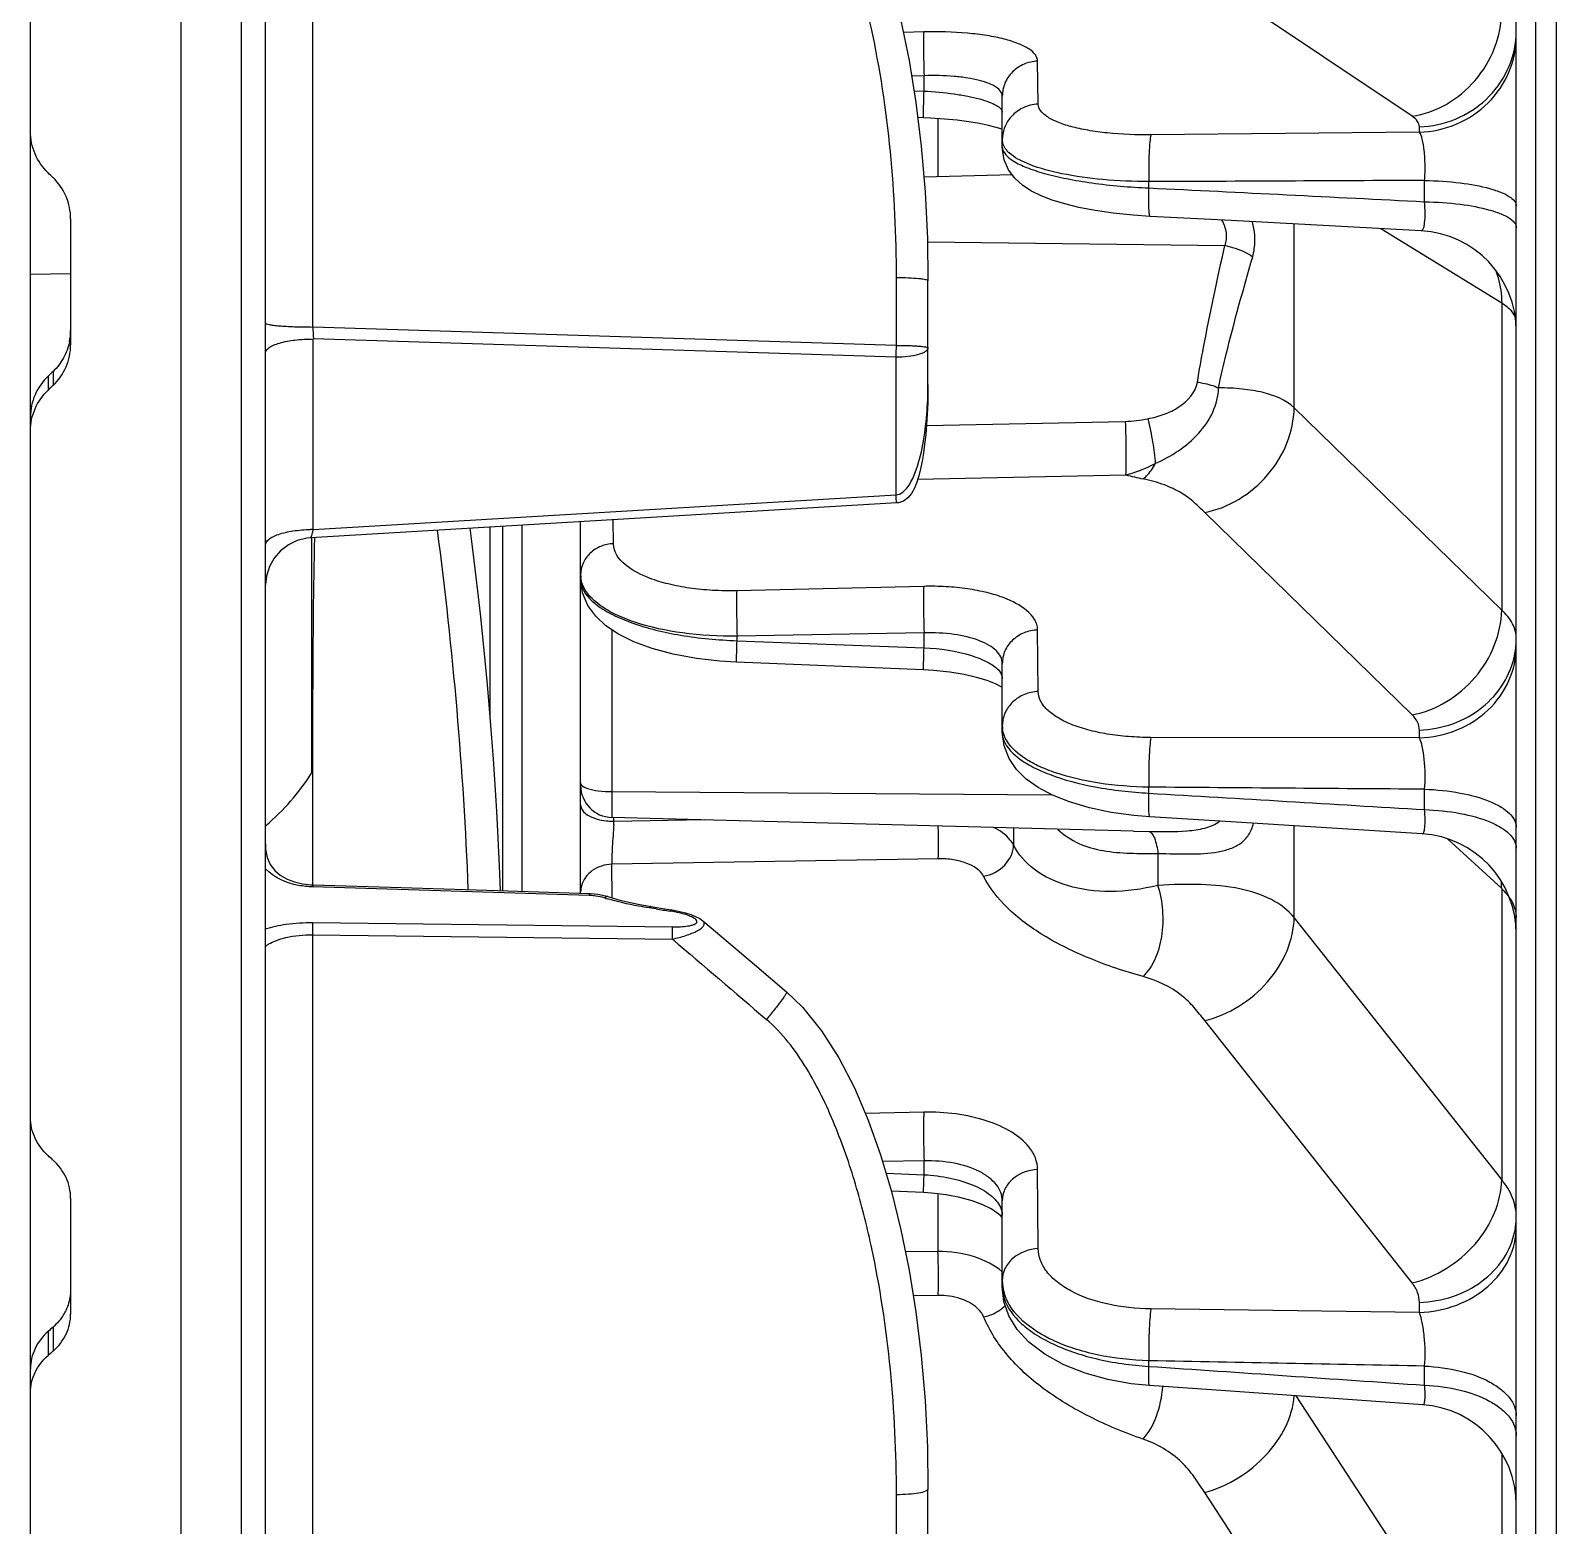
# Model space of a CAD drawing. Header units: millimetres. Extents: x -95754 to 177808, y 34455 to 150605.
# Drawn here: x 174658.58 to 174696.56, y 139539.96 to 139577.17 of the extents above; entities that cross this region are included whole.
import ezdxf

# ---------------------------------------------------------------- set-up
doc = ezdxf.new("R2010")
doc.units = ezdxf.units.MM
doc.header["$LTSCALE"] = 300
doc.layers.add('A-ETC-기계', color=253, linetype='Continuous')

# ---------------------------------------------------------------- blocks, each defined once
blk = doc.blocks.new('A$Cefb55bcc')
at = {"color": 8, "linetype": 'ByBlock', "ltscale": 3}
for p, q in [((536.666, -687.779), (536.666, -412.916)), ((537.179, -687.793), (537.179, -412.902)), ((536.179, -687.28), (536.179, -413.415)), ((499.194, -675.298), (499.194, -425.398)), ((502.943, -675.298), (502.943, -425.397)), ((504.447, -652.786), (504.447, -525.275)), ((505.042, -652.294), (505.042, -525.395)), ((506.22, -585.373), (506.22, -557.995)), ((533.586, -580.128), (528.423, -576.668)), ((521.43, -578.029), (520.924, -578.043)), ((524.281, -579.826), (524.264, -578.756)), ((521.438, -579.119), (521.126, -579.126)), ((521.438, -579.502), (521.438, -579.119)), ((521.185, -579.493), (521.438, -579.502)), ((523.385, -580.889), (523.385, -579.629)), ((521.426, -580.164), (521.278, -580.159)), ((521.783, -580.185), (521.783, -581.634)), ((533.768, -580.524), (533.768, -580.389)), ((533.768, -580.524), (527.084, -580.592)), ((523.637, -581.585), (521.431, -581.643)), ((527.034, -581.912), (527.034, -581.755)), ((533.898, -582.254), (533.898, -581.723)), ((500.194, -582.681), (500.194, -585.815)), ((530.652, -587.383), (530.652, -582.81)), ((532.807, -582.925), (535.816, -584.77)), ((521.52, -583.251), (528.924, -583.347)), ((500.194, -584.051), (499.194, -584.069)), ((520.75, -585.83), (520.75, -584.15)), ((521.535, -586.81), (521.535, -584.225)), ((535.816, -584.77), (535.816, -592.417)), ((520.75, -585.83), (506.22, -585.373)), ((506.235, -590.412), (506.235, -585.671)), ((520.74, -586.127), (506.235, -585.671)), ((499.755, -586.479), (499.755, -586.828)), ((520.74, -589.55), (520.74, -586.127)), ((499.633, -586.595), (499.633, -586.944)), ((535.816, -592.417), (530.652, -587.383)), ((521.497, -587.828), (526.446, -587.722)), ((521.278, -589.164), (526.455, -589.055)), ((520.758, -589.753), (506.17, -590.618)), ((506.235, -590.412), (520.74, -589.55)), ((512.889, -599.464), (512.889, -590.219)), ((513.705, -590.766), (513.698, -590.171)), ((533.586, -595.029), (528.423, -589.99)), ((506.191, -590.618), (506.191, -596.479)), ((510.629, -590.353), (510.629, -595.094)), ((510.94, -590.335), (510.94, -599.404)), ((511.431, -599.419), (511.431, -590.306)), ((521.43, -591.828), (516.775, -591.938)), ((513.668, -592.909), (513.668, -597.58)), ((524.281, -594.446), (524.264, -592.915)), ((521.438, -592.988), (516.782, -593.07)), ((516.782, -593.18), (516.782, -593.07)), ((516.782, -593.18), (521.438, -593.355)), ((521.438, -593.355), (521.438, -592.988)), ((521.425, -593.906), (516.77, -593.718)), ((523.385, -595.46), (523.385, -593.747)), ((506.22, -599.255), (506.22, -594.38)), ((523.385, -594.344), (523.359, -594.327)), ((533.768, -595.599), (527.084, -595.589)), ((533.768, -595.599), (533.768, -595.405)), ((513.668, -596.938), (524.612, -597.013)), ((527.034, -596.976), (527.034, -596.826)), ((533.898, -597.385), (533.898, -596.877)), ((526.65, -597.92), (513.668, -597.58)), ((513.716, -597.678), (513.716, -597.58)), ((515.971, -597.64), (513.716, -597.678)), ((523.665, -597.841), (523.665, -598.264)), ((530.652, -600.068), (530.652, -597.789)), ((526.65, -597.92), (526.65, -597.92)), ((526.65, -597.92), (527.037, -597.928)), ((534.477, -598.117), (535.816, -599.351)), ((534.477, -598.118), (535.816, -599.351)), ((521.79, -598.608), (513.664, -598.746)), ((527.26, -598.474), (527.26, -599.27)), ((513.671, -599.582), (513.664, -598.746)), ((513.104, -599.52), (506.22, -599.309)), ((535.816, -599.351), (535.816, -606.594)), ((514.769, -599.858), (514.596, -599.832)), ((535.816, -606.594), (530.652, -600.068)), ((506.22, -600.196), (515.174, -600.304)), ((506.22, -615.713), (506.22, -600.501)), ((506.22, -600.501), (515.174, -600.608)), ((533.586, -609.165), (528.423, -602.635)), ((521.43, -604.917), (519.975, -604.945)), ((521.438, -606.128), (520.404, -606.141)), ((521.438, -606.128), (520.404, -606.141)), ((521.438, -606.472), (521.438, -606.128)), ((520.491, -606.434), (521.438, -606.472)), ((524.281, -608.312), (524.264, -606.345)), ((521.424, -606.918), (520.626, -606.885)), ((521.783, -606.949), (521.783, -608.384)), ((500.194, -607.058), (500.194, -609.94)), ((523.385, -609.259), (523.385, -607.121)), ((523.385, -607.538), (523.346, -607.495)), ((521.783, -608.384), (520.973, -608.393)), ((521.79, -609.477), (521.168, -609.484)), ((533.768, -609.899), (533.768, -609.65)), ((533.768, -609.899), (527.084, -609.812)), ((499.633, -610.373), (499.633, -610.971)), ((499.755, -610.266), (499.755, -610.866)), ((527.034, -611.243), (527.034, -611.103)), ((533.898, -611.711), (533.898, -611.235)), ((535.816, -619.808), (530.701, -611.977)), ((535.816, -613.401), (535.816, -619.808)), ((520.75, -616.094), (520.75, -614.437)), ((521.535, -616.747), (521.535, -614.295)), ((533.586, -622.295), (528.423, -614.384))]:
    blk.add_line(p, q, dxfattribs=at)
for points in [[(518.012, -571.849), (518.407, -572.224), (518.886, -572.81), (519.318, -573.481), (519.704, -574.222), (520.049, -575.024), (520.356, -575.881), (520.627, -576.788), (520.863, -577.743), (521.065, -578.744), (521.233, -579.789), (521.365, -580.876), (521.461, -582.005), (521.519, -583.175), (521.535, -584.225)], [(523.385, -580.451), (523.235, -580.406), (523.042, -580.358), (522.815, -580.311), (522.555, -580.268), (522.264, -580.229), (521.945, -580.197), (521.6, -580.173), (521.426, -580.164)], [(527.067, -582.619), (526.646, -582.591), (526.144, -582.538), (525.693, -582.473), (525.293, -582.396), (524.939, -582.31), (524.628, -582.215), (524.353, -582.109), (524.111, -581.989), (523.895, -581.847), (523.701, -581.672), (523.541, -581.457), (523.433, -581.209), (523.386, -580.952), (523.385, -580.888)], [(533.813, -582.978), (529.079, -582.726), (527.067, -582.619)], [(521.535, -586.806), (521.534, -586.964), (521.528, -587.262), (521.516, -587.54), (521.499, -587.803), (521.478, -588.052), (521.452, -588.288), (521.422, -588.51), (521.387, -588.716), (521.348, -588.905), (521.305, -589.078), (521.255, -589.237), (521.196, -589.385), (521.124, -589.516), (521.035, -589.625), (520.928, -589.704), (520.804, -589.747), (520.758, -589.753)], [(506.17, -590.618), (506.074, -590.627), (505.836, -590.686), (505.615, -590.792), (505.421, -590.94), (505.26, -591.125), (505.141, -591.338), (505.067, -591.572), (505.045, -591.784)], [(510.132, -590.383), (510.191, -590.848), (510.257, -591.394), (510.322, -591.949), (510.384, -592.513), (510.444, -593.088), (510.503, -593.673), (510.558, -594.269), (510.611, -594.877), (510.662, -595.496), (510.709, -596.127), (510.753, -596.77), (510.794, -597.427), (510.83, -598.097), (510.862, -598.781), (510.886, -599.402)], [(516.77, -593.718), (516.354, -593.693), (515.77, -593.625), (515.195, -593.517), (514.666, -593.375), (514.209, -593.206), (513.831, -593.019), (513.519, -592.81), (513.264, -592.573), (513.066, -592.301), (512.935, -591.989), (512.889, -591.653)], [(523.359, -594.327), (523.212, -594.254), (523.006, -594.173), (522.745, -594.094), (522.434, -594.022), (522.075, -593.963), (521.676, -593.921), (521.425, -593.906)], [(527.059, -597.566), (526.657, -597.532), (526.098, -597.455), (525.554, -597.34), (525.057, -597.194), (524.631, -597.024), (524.276, -596.834), (523.982, -596.624), (523.74, -596.385), (523.552, -596.109), (523.428, -595.797), (523.385, -595.46)], [(533.836, -597.988), (529.07, -597.691), (527.059, -597.566)], [(505.042, -598.24), (505.048, -598.37), (505.088, -598.577), (505.164, -598.753), (505.273, -598.899), (505.413, -599.019), (505.58, -599.113), (505.767, -599.183), (505.966, -599.229), (506.175, -599.253), (506.225, -599.255)], [(506.225, -599.255), (508.42, -599.325), (510.817, -599.4), (513.108, -599.471)], [(513.108, -599.471), (513.138, -599.472), (513.321, -599.492), (513.508, -599.534), (513.567, -599.551)], [(513.567, -599.551), (513.865, -599.638), (514.318, -599.741), (514.638, -599.798)], [(514.638, -599.798), (515.037, -599.861), (515.154, -599.879)], [(515.154, -599.879), (515.206, -599.887), (515.358, -599.917), (515.501, -599.953), (515.632, -599.995), (515.751, -600.043), (515.855, -600.098), (515.931, -600.153)], [(515.931, -600.153), (516.292, -600.461), (517.213, -601.244), (518.015, -601.924)], [(518.015, -601.924), (518.409, -602.301), (518.887, -602.891), (519.318, -603.566), (519.704, -604.311), (520.049, -605.118), (520.356, -605.979), (520.627, -606.889), (520.863, -607.845), (521.065, -608.846), (521.233, -609.889), (521.365, -610.973), (521.461, -612.095), (521.519, -613.256), (521.535, -614.295)], [(523.346, -607.495), (523.252, -607.417), (523.104, -607.323), (522.899, -607.223), (522.639, -607.125), (522.332, -607.039), (521.989, -606.973), (521.623, -606.93), (521.424, -606.918)], [(527.051, -611.72), (526.593, -611.674), (526.008, -611.569), (525.446, -611.414), (524.919, -611.206), (524.44, -610.942), (524.048, -610.641), (523.756, -610.321), (523.551, -609.982), (523.427, -609.627), (523.385, -609.259)], [(533.856, -612.199), (529.063, -611.861), (527.051, -611.72)]]:
    blk.add_lwpolyline(points, dxfattribs=at)
for centre, radius, start, end in [((533.884, -577.994), 2.295, 356.6301, 359.9978), ((523.705, -580.716), 0.321, 180.0343, 190.0161), ((533.68, -585.474), 2.499, 0.0004, 86.9499), ((498.808, -585.461), 1.386, 348.2946, 359.9769), ((540.95, -583.817), 34.764, 182.565, 183.0575), ((469.487, -584.297), 51.286, 357.9552, 358.2881), ((530.168, -573.37), 16.118, 256.6837, 258.266), ((506.241, -594.059), 3.647, 90.0985, 91.2436), ((685.989, -594.502), 179.768, 178.76245, 179.96089), ((513.549, -591.538), 0.66, 180.0092, 187.0324), ((534.083, -593.122), 2.097, 349.3228, 359.9791), ((506.241, -600.383), 6.003, 90.199, 90.4768), ((524.042, -595.294), 0.657, 180.0093, 186.9947), ((501.262, -593.315), 5.858, 310.2803, 327.3095), ((513.688, -596.78), 0.8, 180, 268.5), ((513.736, -595.975), 1.702, 263.0916, 267.4846), ((513.738, -595.93), 1.747, 267.4607, 269.2753), ((508.305, -597.453), 5.416, 356.7843, 357.6228), ((533.68, -600.482), 2.499, 0.0225, 86.4302), ((513.478, -599.431), 0.589, 165.311, 179.9307), ((533.554, -599.387), 2.262, 0.9265, 5.8505), ((513.062, -600.84), 1.32, 82.7303, 88.1883), ((515.39, -593.305), 6.563, 253.0993, 253.7338), ((530.57, -495.579), 105.469, 261.3837, 261.57321), ((514.686, -602.801), 2.923, 78.8856, 81.5898), ((993.389, -43.273), 734.378, 229.36914, 229.609031), ((534.355, -607.52), 1.824, 352.1888, 359.9861), ((534.341, -607.518), 1.838, 348.5764, 352.192), ((524.47, -609.104), 1.085, 180.0033, 185.4419), ((524.504, -609.099), 1.119, 185.511, 196.1579), ((533.68, -614.692), 2.499, 0, 85.9678)]:
    blk.add_arc(centre, radius, start, end, dxfattribs=at)
at = {"color": 8, "linetype": 'ByBlock', "ltscale": 3, "extrusion": (0, 0, -1)}
for centre, major_axis, ratio, start_param, end_param in [((504.624, -552.447), (-123.801, 123.8), 0.138296, -1.669245, -1.668274), ((500.286, -552.424), (-122.432, -122.43), 0.138296, -1.429078, -1.428097), ((504.624, -548.248), (-123.801, -123.8), 0.138296, -1.394399, -1.393427), ((504.624, -552.278), (-121.334, 121.329), 0.246979, -1.773946, -1.772975), ((500.286, -552.257), (-119.992, -119.987), 0.246979, -1.324377, -1.323396), ((504.624, -548.417), (-121.334, -121.329), 0.246979, -1.289697, -1.288726)]:
    blk.add_ellipse(centre, major_axis=major_axis, ratio=ratio, start_param=start_param, end_param=end_param, dxfattribs=at)
at = {"color": 8, "linetype": 'ByBlock', "ltscale": 3}
for points, knots in [([(520.75, -584.15), (520.75, -583.101), (520.652, -581.007), (520.265, -578.413), (519.753, -576.387), (519.239, -574.905), (518.554, -573.498), (517.91, -572.651), (517.512, -572.315)], [0, 0, 0, 0, 0.250794, 0.500923, 0.625814, 0.750591, 0.875315, 1, 1, 1, 1]), ([(533.586, -580.128), (533.883, -580.084), (534.474, -579.873), (535.197, -579.268), (535.685, -578.453), (535.811, -577.828), (535.816, -577.52)], [0, 0, 0, 0, 0.243626, 0.495626, 0.750114, 1, 1, 1, 1]), ([(521.43, -578.029), (521.426, -578.082), (521.424, -578.223), (521.424, -578.586), (521.431, -578.896), (521.438, -579.119)], [0, 0, 0, 0, 0.146005, 0.386227, 1, 1, 1, 1]), ([(524.264, -578.756), (524.263, -578.701), (524.21, -578.574), (524.031, -578.431), (523.765, -578.304), (523.414, -578.197), (522.989, -578.112), (522.321, -578.032), (521.792, -578.019), (521.43, -578.029)], [0, 0, 0, 0, 0.054191, 0.125384, 0.22081, 0.341076, 0.48375, 0.644721, 1, 1, 1, 1]), ([(533.768, -580.389), (534.073, -580.378), (534.683, -580.249), (535.463, -579.751), (536.006, -579.013), (536.158, -578.423), (536.175, -578.129)], [0, 0, 0, 0, 0.254651, 0.50659, 0.754734, 1, 1, 1, 1]), ([(533.768, -580.524), (534.085, -580.513), (534.718, -580.375), (535.517, -579.841), (536.053, -579.056), (536.179, -578.435), (536.179, -578.129)], [0, 0, 0, 0, 0.254829, 0.506772, 0.754775, 1, 1, 1, 1]), ([(524.264, -578.756), (524.148, -578.76), (523.918, -578.811), (523.626, -579.006), (523.431, -579.292), (523.385, -579.518), (523.385, -579.629)], [0, 0, 0, 0, 0.254934, 0.50696, 0.754939, 1, 1, 1, 1]), ([(523.385, -579.629), (523.385, -579.589), (523.35, -579.499), (523.227, -579.394), (523.045, -579.303), (522.803, -579.228), (522.511, -579.169), (522.051, -579.116), (521.687, -579.11), (521.438, -579.119)], [0, 0, 0, 0, 0.056571, 0.128708, 0.224199, 0.344058, 0.486072, 0.646258, 1, 1, 1, 1]), ([(521.426, -580.164), (521.425, -580.164), (521.426, -580.158), (521.424, -580.151), (521.424, -580.135), (521.424, -580.105), (521.424, -580.052), (521.425, -579.973), (521.427, -579.876), (521.431, -579.717), (521.435, -579.591), (521.438, -579.502)], [0, 0, 0, 0, 0.004759, 0.018339, 0.040785, 0.071965, 0.159633, 0.279052, 0.42706, 0.599671, 1, 1, 1, 1]), ([(521.438, -579.502), (521.688, -579.515), (522.052, -579.547), (522.511, -579.623), (522.802, -579.689), (523.043, -579.762), (523.223, -579.843), (523.343, -579.922), (523.385, -579.995), (523.385, -580.026)], [0, 0, 0, 0, 0.36199, 0.526321, 0.671776, 0.793615, 0.88849, 0.95551, 1, 1, 1, 1]), ([(524.281, -579.826), (524.147, -579.83), (523.879, -579.896), (523.662, -580.068), (523.579, -580.171)], [0, 0, 0, 0, 0.503575, 1, 1, 1, 1]), ([(527.084, -580.592), (526.722, -580.596), (526.195, -580.576), (525.532, -580.486), (525.114, -580.396), (524.769, -580.285), (524.509, -580.155), (524.334, -580.008), (524.282, -579.882), (524.281, -579.826)], [0, 0, 0, 0, 0.357368, 0.517776, 0.659459, 0.778755, 0.873624, 0.944969, 1, 1, 1, 1]), ([(523.579, -580.171), (523.517, -580.248), (523.419, -580.422), (523.385, -580.618), (523.385, -580.716)], [0, 0, 0, 0, 0.502299, 1, 1, 1, 1]), ([(533.768, -580.389), (533.768, -580.341), (533.724, -580.233), (533.637, -580.163), (533.586, -580.128)], [0, 0, 0, 0, 0.433081, 1, 1, 1, 1]), ([(499.633, -581.536), (499.496, -581.402), (499.273, -581.08), (499.194, -580.695), (499.194, -580.506)], [0, 0, 0, 0, 0.502214, 1, 1, 1, 1]), ([(523.559, -581.041), (523.536, -581.021), (523.461, -580.945), (523.403, -580.847), (523.389, -580.771)], [0, 0, 0, 0, 0.286934, 1, 1, 1, 1]), ([(527.084, -580.592), (527.069, -580.648), (527.053, -580.798), (527.035, -581.064), (527.029, -581.395), (527.031, -581.633), (527.034, -581.755)], [0, 0, 0, 0, 0.147617, 0.387881, 0.686453, 1, 1, 1, 1]), ([(533.898, -581.723), (533.908, -581.596), (533.914, -581.348), (533.896, -581.002), (533.852, -580.729), (533.804, -580.574), (533.768, -580.524)], [0, 0, 0, 0, 0.313988, 0.611596, 0.849107, 1, 1, 1, 1]), ([(523.385, -580.889), (523.385, -581.036), (523.639, -581.249), (524.012, -581.419), (524.464, -581.567), (525.007, -581.691), (525.873, -581.834), (526.56, -581.891), (527.034, -581.912)], [0, 0, 0, 0, 0.112896, 0.207339, 0.327961, 0.472091, 0.635622, 1, 1, 1, 1]), ([(527.034, -581.755), (526.651, -581.754), (525.924, -581.723), (524.929, -581.588), (524.22, -581.404), (523.789, -581.209), (523.624, -581.1), (523.559, -581.041)], [0, 0, 0, 0, 0.31985, 0.605903, 0.836736, 0.927067, 1, 1, 1, 1]), ([(500.194, -582.681), (500.194, -582.492), (500.115, -582.108), (499.892, -581.787), (499.755, -581.654)], [0, 0, 0, 0, 0.49717, 1, 1, 1, 1]), ([(527.067, -582.619), (527.062, -582.619), (527.053, -582.597), (527.046, -582.562), (527.039, -582.498), (527.032, -582.374), (527.029, -582.175), (527.032, -582.006), (527.034, -581.912)], [0, 0, 0, 0, 0.023733, 0.078889, 0.1668, 0.285679, 0.603626, 1, 1, 1, 1]), ([(533.898, -581.723), (534.195, -581.73), (534.742, -581.768), (535.378, -581.876), (535.787, -582.012), (536.025, -582.123), (536.179, -582.266), (536.179, -582.362)], [0, 0, 0, 0, 0.362239, 0.667869, 0.788079, 0.882777, 1, 1, 1, 1]), ([(533.813, -582.978), (533.837, -582.979), (533.869, -582.93), (533.886, -582.863), (533.907, -582.733), (533.913, -582.529), (533.905, -582.352), (533.898, -582.254)], [0, 0, 0, 0, 0.093097, 0.179302, 0.295016, 0.607188, 1, 1, 1, 1]), ([(533.898, -582.254), (534.195, -582.261), (534.742, -582.299), (535.378, -582.41), (535.787, -582.547), (536.026, -582.66), (536.179, -582.806), (536.179, -582.903)], [0, 0, 0, 0, 0.361525, 0.666713, 0.786886, 0.881725, 1, 1, 1, 1]), ([(528.924, -583.347), (528.963, -583.249), (528.987, -583.021), (528.909, -582.81), (528.853, -582.712)], [0, 0, 0, 0, 0.481984, 1, 1, 1, 1]), ([(529.618, -583.623), (529.636, -583.557), (529.694, -583.27), (529.668, -582.97), (529.614, -582.753)], [0, 0, 0, 0, 0.233519, 1, 1, 1, 1]), ([(528.242, -586.742), (528.289, -586.454), (528.493, -585.317), (528.74, -584.189), (528.924, -583.347)], [0, 0, 0, 0, 0.253004, 1, 1, 1, 1]), ([(528.924, -583.347), (528.989, -583.359), (529.232, -583.415), (529.469, -583.516), (529.618, -583.623)], [0, 0, 0, 0, 0.265052, 1, 1, 1, 1]), ([(528.766, -586.887), (528.825, -586.607), (529.079, -585.511), (529.388, -584.429), (529.618, -583.623)], [0, 0, 0, 0, 0.25432, 1, 1, 1, 1]), ([(521.535, -584.225), (521.535, -584.218), (521.51, -584.204), (521.469, -584.194), (521.395, -584.181), (521.254, -584.166), (521.036, -584.153), (520.85, -584.15), (520.75, -584.15)], [0, 0, 0, 0, 0.026244, 0.084857, 0.17714, 0.300346, 0.620915, 1, 1, 1, 1]), ([(535.66, -583.953), (535.685, -584.017), (535.773, -584.281), (535.812, -584.56), (535.816, -584.77)], [0, 0, 0, 0, 0.24695, 1, 1, 1, 1]), ([(535.816, -584.77), (535.859, -584.798), (535.996, -584.899), (536.12, -585.034), (536.159, -585.148)], [0, 0, 0, 0, 0.301746, 1, 1, 1, 1]), ([(505.042, -585.273), (505.042, -585.282), (505.081, -585.3), (505.142, -585.314), (505.253, -585.331), (505.396, -585.345), (505.573, -585.357), (505.851, -585.369), (506.07, -585.373), (506.22, -585.373)], [0, 0, 0, 0, 0.02496, 0.083166, 0.175393, 0.298737, 0.44879, 0.620004, 1, 1, 1, 1]), ([(505.042, -586.018), (505.042, -585.964), (505.122, -585.883), (505.25, -585.819), (505.466, -585.745), (505.798, -585.688), (506.082, -585.672), (506.235, -585.671)], [0, 0, 0, 0, 0.123704, 0.220451, 0.341887, 0.646356, 1, 1, 1, 1]), ([(500.165, -585.742), (500.136, -585.88), (500.035, -586.151), (499.858, -586.38), (499.755, -586.479)], [0, 0, 0, 0, 0.497255, 1, 1, 1, 1]), ([(499.755, -586.828), (499.891, -586.698), (500.115, -586.382), (500.194, -586.002), (500.194, -585.815)], [0, 0, 0, 0, 0.5024, 1, 1, 1, 1]), ([(521.535, -585.894), (521.535, -585.93), (521.482, -585.985), (521.396, -586.027), (521.253, -586.078), (521.031, -586.116), (520.842, -586.127), (520.74, -586.127)], [0, 0, 0, 0, 0.124621, 0.221494, 0.342896, 0.646972, 1, 1, 1, 1]), ([(520.75, -585.83), (520.85, -585.83), (520.996, -585.832), (521.181, -585.84), (521.299, -585.848), (521.394, -585.856), (521.469, -585.867), (521.509, -585.876), (521.535, -585.887), (521.535, -585.894)], [0, 0, 0, 0, 0.380316, 0.551632, 0.701784, 0.825169, 0.917373, 0.975417, 1, 1, 1, 1]), ([(499.633, -586.595), (499.497, -586.727), (499.273, -587.043), (499.194, -587.423), (499.194, -587.61)], [0, 0, 0, 0, 0.503826, 1, 1, 1, 1]), ([(520.74, -589.55), (520.86, -589.548), (521.018, -589.395), (521.136, -589.188), (521.288, -588.843), (521.421, -588.296), (521.516, -587.554), (521.535, -587.055), (521.535, -586.806)], [0, 0, 0, 0, 0.121218, 0.18397, 0.246756, 0.497631, 0.748784, 1, 1, 1, 1]), ([(527.009, -587.655), (527.147, -587.629), (527.417, -587.557), (527.896, -587.33), (528.201, -586.995), (528.242, -586.742)], [0, 0, 0, 0, 0.262033, 0.519712, 1, 1, 1, 1]), ([(528.242, -586.742), (528.289, -586.749), (528.467, -586.781), (528.642, -586.833), (528.766, -586.887)], [0, 0, 0, 0, 0.258377, 1, 1, 1, 1]), ([(499.194, -587.954), (499.194, -587.768), (499.273, -587.389), (499.497, -587.074), (499.633, -586.944)], [0, 0, 0, 0, 0.496871, 1, 1, 1, 1]), ([(527.193, -588.77), (527.591, -588.594), (528.159, -588.228), (528.654, -587.516), (528.764, -587.094), (528.766, -586.887)], [0, 0, 0, 0, 0.508442, 0.758333, 1, 1, 1, 1]), ([(530.652, -587.383), (530.441, -587.189), (529.988, -587.007), (529.338, -586.905), (528.963, -586.888), (528.766, -586.887)], [0, 0, 0, 0, 0.434143, 0.700621, 1, 1, 1, 1]), ([(528.423, -589.99), (529.02, -589.873), (530.137, -589.196), (530.641, -587.983), (530.652, -587.383)], [0, 0, 0, 0, 0.503754, 1, 1, 1, 1]), ([(526.446, -587.722), (526.456, -587.978), (526.465, -588.347), (526.464, -588.792), (526.46, -588.979), (526.455, -589.055)], [0, 0, 0, 0, 0.578333, 0.828922, 1, 1, 1, 1]), ([(527.009, -587.655), (527.056, -587.85), (527.129, -588.22), (527.181, -588.594), (527.193, -588.77)], [0, 0, 0, 0, 0.530001, 1, 1, 1, 1]), ([(526.455, -589.055), (526.518, -589.041), (526.773, -588.97), (527.015, -588.861), (527.193, -588.77)], [0, 0, 0, 0, 0.243852, 1, 1, 1, 1]), ([(526.89, -589.152), (526.92, -589.13), (527.045, -589.024), (527.137, -588.883), (527.193, -588.77)], [0, 0, 0, 0, 0.228616, 1, 1, 1, 1]), ([(528.423, -589.99), (528.337, -589.907), (528.161, -589.727), (527.832, -589.483), (527.401, -589.281), (527.071, -589.189), (526.89, -589.152)], [0, 0, 0, 0, 0.201566, 0.42378, 0.687283, 1, 1, 1, 1]), ([(520.758, -589.753), (520.757, -589.753), (520.756, -589.746), (520.753, -589.737), (520.751, -589.719), (520.747, -589.684), (520.743, -589.626), (520.741, -589.577), (520.74, -589.55)], [0, 0, 0, 0, 0.019724, 0.073013, 0.159794, 0.27799, 0.597113, 1, 1, 1, 1]), ([(505.042, -590.804), (505.042, -590.748), (505.111, -590.66), (505.234, -590.587), (505.434, -590.505), (505.748, -590.437), (506.017, -590.416), (506.162, -590.412)], [0, 0, 0, 0, 0.133856, 0.231264, 0.351346, 0.650286, 1, 1, 1, 1]), ([(506.17, -590.618), (506.172, -590.617), (506.176, -590.611), (506.184, -590.593), (506.197, -590.551), (506.215, -590.489), (506.228, -590.439), (506.235, -590.412)], [0, 0, 0, 0, 0.025011, 0.08297, 0.293437, 0.609452, 1, 1, 1, 1]), ([(510.093, -599.377), (510.036, -597.883), (509.844, -594.894), (509.521, -591.917), (509.326, -590.431)], [0, 0, 0, 0, 0.499429, 1, 1, 1, 1]), ([(513.705, -590.766), (513.598, -590.769), (513.386, -590.814), (513.115, -590.985), (512.932, -591.237), (512.889, -591.439), (512.889, -591.538)], [0, 0, 0, 0, 0.260541, 0.514943, 0.760657, 1, 1, 1, 1]), ([(516.775, -591.938), (516.575, -591.942), (516.181, -591.936), (515.612, -591.882), (515.08, -591.78), (514.383, -591.577), (513.711, -591.181), (513.705, -590.766)], [0, 0, 0, 0, 0.17415, 0.341894, 0.498248, 0.638921, 1, 1, 1, 1]), ([(512.908, -591.794), (512.964, -592.001), (513.241, -592.284), (513.699, -592.552), (514.386, -592.837), (515.424, -593.081), (516.311, -593.165), (516.782, -593.18)], [0, 0, 0, 0, 0.150496, 0.253985, 0.376542, 0.669083, 1, 1, 1, 1]), ([(516.782, -593.07), (516.329, -593.075), (515.468, -593.026), (514.454, -592.815), (513.775, -592.548), (513.3, -592.278), (513.013, -591.992), (512.933, -591.778)], [0, 0, 0, 0, 0.322494, 0.609727, 0.732216, 0.837933, 1, 1, 1, 1]), ([(516.775, -591.938), (516.767, -592.095), (516.77, -592.473), (516.776, -592.851), (516.782, -593.07)], [0, 0, 0, 0, 0.418951, 1, 1, 1, 1]), ([(521.43, -591.828), (521.421, -591.99), (521.424, -592.377), (521.43, -592.763), (521.438, -592.988)], [0, 0, 0, 0, 0.418884, 1, 1, 1, 1]), ([(524.264, -592.915), (524.26, -592.531), (523.64, -592.163), (522.997, -591.975), (522.505, -591.88), (521.979, -591.83), (521.615, -591.824), (521.43, -591.828)], [0, 0, 0, 0, 0.360769, 0.501417, 0.657813, 0.825672, 1, 1, 1, 1]), ([(533.586, -595.029), (534.184, -594.912), (535.302, -594.233), (535.806, -593.017), (535.816, -592.417)], [0, 0, 0, 0, 0.503801, 1, 1, 1, 1]), ([(536.179, -593.123), (536.179, -592.999), (536.103, -592.726), (535.923, -592.516), (535.816, -592.417)], [0, 0, 0, 0, 0.459039, 1, 1, 1, 1]), ([(524.264, -592.915), (524.149, -592.919), (523.92, -592.966), (523.629, -593.151), (523.431, -593.423), (523.385, -593.64), (523.385, -593.747)], [0, 0, 0, 0, 0.260485, 0.514832, 0.760555, 1, 1, 1, 1]), ([(516.77, -593.718), (516.769, -593.718), (516.77, -593.713), (516.769, -593.708), (516.77, -593.695), (516.769, -593.671), (516.77, -593.629), (516.772, -593.566), (516.773, -593.488), (516.777, -593.357), (516.78, -593.253), (516.782, -593.18)], [0, 0, 0, 0, 0.004497, 0.017684, 0.039525, 0.06991, 0.155678, 0.27313, 0.419712, 0.592264, 1, 1, 1, 1]), ([(523.385, -593.747), (523.385, -593.692), (523.355, -593.573), (523.235, -593.418), (523.05, -593.284), (522.703, -593.123), (522.155, -593.001), (521.687, -592.98), (521.438, -592.988)], [0, 0, 0, 0, 0.073503, 0.156829, 0.25701, 0.376278, 0.66596, 1, 1, 1, 1]), ([(533.768, -595.599), (534.084, -595.589), (534.712, -595.458), (535.511, -594.953), (536.051, -594.206), (536.179, -593.609), (536.179, -593.317)], [0, 0, 0, 0, 0.260336, 0.514557, 0.760311, 1, 1, 1, 1]), ([(521.425, -593.906), (521.424, -593.906), (521.425, -593.901), (521.424, -593.895), (521.424, -593.882), (521.424, -593.858), (521.425, -593.814), (521.426, -593.75), (521.428, -593.67), (521.432, -593.536), (521.435, -593.43), (521.438, -593.355)], [0, 0, 0, 0, 0.00452, 0.017716, 0.039559, 0.069942, 0.155697, 0.27313, 0.419692, 0.592232, 1, 1, 1, 1]), ([(521.438, -593.355), (521.836, -593.375), (522.395, -593.455), (523.018, -593.696), (523.245, -593.853), (523.314, -593.942)], [0, 0, 0, 0, 0.598176, 0.831752, 1, 1, 1, 1]), ([(533.768, -595.405), (534.049, -595.396), (534.609, -595.291), (535.346, -594.885), (535.896, -594.274), (536.095, -593.768), (536.143, -593.511)], [0, 0, 0, 0, 0.259083, 0.513182, 0.759874, 1, 1, 1, 1]), ([(523.314, -593.942), (523.325, -593.957), (523.362, -594.011), (523.385, -594.078), (523.385, -594.126)], [0, 0, 0, 0, 0.278163, 1, 1, 1, 1]), ([(524.281, -594.446), (524.163, -594.45), (523.93, -594.499), (523.633, -594.687), (523.432, -594.964), (523.385, -595.186), (523.385, -595.294)], [0, 0, 0, 0, 0.260529, 0.514918, 0.760634, 1, 1, 1, 1]), ([(527.084, -595.589), (526.899, -595.589), (526.535, -595.575), (526.009, -595.513), (525.529, -595.412), (525.108, -595.275), (524.761, -595.107), (524.498, -594.913), (524.326, -594.692), (524.282, -594.524), (524.281, -594.446)], [0, 0, 0, 0, 0.172202, 0.336908, 0.489665, 0.626718, 0.745471, 0.845112, 0.927744, 1, 1, 1, 1]), ([(533.768, -595.405), (533.768, -595.339), (533.731, -595.195), (533.64, -595.082), (533.586, -595.029)], [0, 0, 0, 0, 0.465129, 1, 1, 1, 1]), ([(523.463, -595.611), (523.453, -595.591), (523.419, -595.516), (523.397, -595.435), (523.389, -595.374)], [0, 0, 0, 0, 0.258613, 1, 1, 1, 1]), ([(523.401, -595.589), (523.449, -595.786), (523.701, -596.062), (524.127, -596.325), (524.767, -596.607), (525.746, -596.857), (526.586, -596.953), (527.034, -596.976)], [0, 0, 0, 0, 0.150757, 0.253428, 0.37498, 0.66644, 1, 1, 1, 1]), ([(527.084, -595.589), (527.071, -595.659), (527.053, -595.832), (527.029, -596.244), (527.028, -596.587), (527.034, -596.826)], [0, 0, 0, 0, 0.171323, 0.420082, 1, 1, 1, 1]), ([(533.898, -596.877), (533.917, -596.628), (533.913, -596.268), (533.85, -595.842), (533.801, -595.665), (533.768, -595.599)], [0, 0, 0, 0, 0.580304, 0.827108, 1, 1, 1, 1]), ([(527.034, -596.826), (526.62, -596.82), (525.835, -596.76), (524.91, -596.555), (524.287, -596.309), (523.838, -596.06), (523.56, -595.805), (523.463, -595.611)], [0, 0, 0, 0, 0.319136, 0.60319, 0.725514, 0.832423, 1, 1, 1, 1]), ([(512.889, -596.728), (512.889, -596.74), (512.895, -596.757), (512.905, -596.771), (512.908, -596.774)], [0, 0, 0, 0, 0.718997, 1, 1, 1, 1]), ([(512.908, -596.774), (512.912, -596.778), (512.928, -596.795), (512.949, -596.809), (512.965, -596.818)], [0, 0, 0, 0, 0.21605, 1, 1, 1, 1]), ([(512.965, -596.818), (512.972, -596.821), (513.002, -596.837), (513.033, -596.849), (513.058, -596.857)], [0, 0, 0, 0, 0.223587, 1, 1, 1, 1]), ([(513.058, -596.857), (513.145, -596.887), (513.349, -596.925), (513.554, -596.937), (513.668, -596.938)], [0, 0, 0, 0, 0.448473, 1, 1, 1, 1]), ([(527.059, -597.566), (527.054, -597.565), (527.047, -597.547), (527.042, -597.519), (527.036, -597.466), (527.031, -597.365), (527.029, -597.198), (527.032, -597.056), (527.034, -596.976)], [0, 0, 0, 0, 0.023164, 0.076937, 0.162953, 0.279866, 0.596303, 1, 1, 1, 1]), ([(533.898, -596.877), (534.196, -596.887), (534.748, -596.943), (535.389, -597.111), (535.792, -597.306), (536.005, -597.461), (536.144, -597.633), (536.179, -597.765), (536.179, -597.825)], [0, 0, 0, 0, 0.340078, 0.632198, 0.751435, 0.850534, 0.931211, 1, 1, 1, 1]), ([(512.889, -597.267), (512.889, -597.314), (512.932, -597.421), (513.077, -597.536), (513.284, -597.623), (513.444, -597.655), (513.531, -597.665)], [0, 0, 0, 0, 0.174758, 0.396004, 0.675312, 1, 1, 1, 1]), ([(533.836, -597.988), (533.855, -597.989), (533.881, -597.948), (533.893, -597.893), (533.909, -597.787), (533.912, -597.616), (533.905, -597.468), (533.898, -597.385)], [0, 0, 0, 0, 0.090128, 0.174424, 0.288357, 0.599486, 1, 1, 1, 1]), ([(533.898, -597.385), (534.196, -597.395), (534.748, -597.451), (535.389, -597.621), (535.792, -597.818), (536.005, -597.975), (536.144, -598.149), (536.179, -598.282), (536.179, -598.343)], [0, 0, 0, 0, 0.339367, 0.631083, 0.750318, 0.849595, 0.930656, 1, 1, 1, 1]), ([(513.712, -597.757), (513.702, -597.941), (513.681, -598.208), (513.664, -598.538), (513.66, -598.684), (513.664, -598.746)], [0, 0, 0, 0, 0.559633, 0.810987, 1, 1, 1, 1]), ([(521.79, -598.608), (521.795, -598.491), (521.797, -598.219), (521.794, -597.947), (521.791, -597.792)], [0, 0, 0, 0, 0.430617, 1, 1, 1, 1]), ([(523.665, -598.264), (523.643, -598.221), (523.517, -598.035), (523.324, -597.905), (523.169, -597.826)], [0, 0, 0, 0, 0.217936, 1, 1, 1, 1]), ([(524.765, -597.876), (524.918, -598.022), (525.28, -598.258), (525.907, -598.427), (526.572, -598.48), (527.026, -598.477), (527.26, -598.474)], [0, 0, 0, 0, 0.241072, 0.481772, 0.733686, 1, 1, 1, 1]), ([(527.037, -597.928), (527.355, -597.933), (527.822, -597.939), (528.414, -597.867), (528.687, -597.761), (528.789, -597.674)], [0, 0, 0, 0, 0.5302, 0.776786, 1, 1, 1, 1]), ([(527.26, -598.474), (527.523, -598.483), (528.022, -598.497), (528.629, -598.473), (529.057, -598.37), (529.327, -598.236), (529.537, -598.018), (529.613, -597.828), (529.638, -597.727)], [0, 0, 0, 0, 0.292624, 0.55481, 0.67106, 0.778646, 0.884435, 1, 1, 1, 1]), ([(527.037, -597.928), (527.065, -597.934), (527.123, -597.986), (527.21, -598.169), (527.243, -598.344), (527.26, -598.474)], [0, 0, 0, 0, 0.139629, 0.35232, 1, 1, 1, 1]), ([(522.919, -599.043), (522.84, -598.887), (522.561, -598.721), (522.161, -598.623), (521.916, -598.606), (521.79, -598.608)], [0, 0, 0, 0, 0.419115, 0.696902, 1, 1, 1, 1]), ([(522.919, -599.043), (523.115, -599.01), (523.479, -598.826), (523.663, -598.447), (523.665, -598.264)], [0, 0, 0, 0, 0.520988, 1, 1, 1, 1]), ([(527.26, -599.27), (526.872, -599.368), (526.113, -599.473), (525.043, -599.341), (524.181, -598.946), (523.784, -598.501), (523.665, -598.264)], [0, 0, 0, 0, 0.300748, 0.569542, 0.800666, 1, 1, 1, 1]), ([(506.22, -599.309), (506.102, -599.305), (505.68, -599.262), (505.252, -599.081), (505.042, -598.857)], [0, 0, 0, 0, 0.278078, 1, 1, 1, 1]), ([(513.664, -598.746), (513.494, -598.751), (513.163, -598.849), (512.947, -599.132), (512.908, -599.282)], [0, 0, 0, 0, 0.523565, 1, 1, 1, 1]), ([(506.225, -599.255), (506.224, -599.255), (506.225, -599.262), (506.222, -599.27), (506.222, -599.288), (506.221, -599.301), (506.22, -599.309)], [0, 0, 0, 0, 0.065417, 0.257332, 0.572071, 1, 1, 1, 1]), ([(526.89, -601.54), (526.436, -601.414), (525.582, -601.13), (524.431, -600.568), (523.513, -599.895), (523.066, -599.333), (522.919, -599.043)], [0, 0, 0, 0, 0.293747, 0.561039, 0.796648, 1, 1, 1, 1]), ([(526.89, -601.54), (527.014, -601.426), (527.22, -601.106), (527.379, -600.535), (527.405, -599.899), (527.326, -599.471), (527.26, -599.27)], [0, 0, 0, 0, 0.210581, 0.462148, 0.734505, 1, 1, 1, 1]), ([(530.652, -600.068), (530.499, -599.883), (530.068, -599.567), (529.258, -599.32), (528.3, -599.228), (527.619, -599.248), (527.26, -599.27)], [0, 0, 0, 0, 0.20047, 0.431692, 0.699771, 1, 1, 1, 1]), ([(535.816, -599.351), (535.834, -599.369), (535.902, -599.438), (535.965, -599.513), (536.006, -599.572)], [0, 0, 0, 0, 0.262509, 1, 1, 1, 1]), ([(513.108, -599.471), (513.107, -599.471), (513.108, -599.478), (513.106, -599.485), (513.105, -599.501), (513.104, -599.513), (513.104, -599.52)], [0, 0, 0, 0, 0.065349, 0.257001, 0.571487, 1, 1, 1, 1]), ([(513.482, -599.584), (513.462, -599.578), (513.379, -599.555), (513.294, -599.538), (513.229, -599.53)], [0, 0, 0, 0, 0.243049, 1, 1, 1, 1]), ([(513.567, -599.551), (513.561, -599.55), (513.528, -599.546), (513.5, -599.567), (513.482, -599.584)], [0, 0, 0, 0, 0.205356, 1, 1, 1, 1]), ([(514.596, -599.832), (514.506, -599.818), (514.155, -599.759), (513.806, -599.679), (513.551, -599.605)], [0, 0, 0, 0, 0.254766, 1, 1, 1, 1]), ([(536.006, -599.572), (536.034, -599.612), (536.128, -599.765), (536.179, -599.947), (536.179, -600.078)], [0, 0, 0, 0, 0.27109, 1, 1, 1, 1]), ([(514.638, -599.798), (514.635, -599.798), (514.616, -599.801), (514.604, -599.819), (514.596, -599.832)], [0, 0, 0, 0, 0.175035, 1, 1, 1, 1]), ([(515.154, -599.879), (515.151, -599.878), (515.133, -599.881), (515.121, -599.898), (515.114, -599.91)], [0, 0, 0, 0, 0.178908, 1, 1, 1, 1]), ([(515.174, -600.304), (515.24, -600.305), (515.369, -600.303), (515.527, -600.289), (515.642, -600.267), (515.712, -600.245), (515.766, -600.218), (515.79, -600.17), (515.764, -600.125), (515.699, -600.075), (515.584, -600.022), (515.425, -599.972), (515.31, -599.945), (515.25, -599.933)], [0, 0, 0, 0, 0.157904, 0.309324, 0.378689, 0.439316, 0.486072, 0.518967, 0.553519, 0.599281, 0.716348, 0.85294, 1, 1, 1, 1]), ([(515.174, -600.608), (515.287, -600.583), (515.451, -600.54), (515.656, -600.466), (515.787, -600.407), (515.888, -600.344), (515.956, -600.281), (515.976, -600.204), (515.947, -600.167), (515.931, -600.153)], [0, 0, 0, 0, 0.348949, 0.512391, 0.659634, 0.781875, 0.872007, 0.93541, 1, 1, 1, 1]), ([(528.423, -602.635), (528.722, -602.563), (529.303, -602.314), (530.018, -601.708), (530.51, -600.937), (530.646, -600.351), (530.652, -600.068)], [0, 0, 0, 0, 0.25456, 0.51421, 0.765892, 1, 1, 1, 1]), ([(505.037, -600.353), (505.207, -600.299), (505.6, -600.218), (506, -600.194), (506.22, -600.196)], [0, 0, 0, 0, 0.446637, 1, 1, 1, 1]), ([(505.124, -600.729), (505.179, -600.695), (505.32, -600.634), (505.682, -600.529), (505.997, -600.498), (506.22, -600.501)], [0, 0, 0, 0, 0.170356, 0.406116, 1, 1, 1, 1]), ([(506.22, -600.501), (506.221, -600.469), (506.222, -600.367), (506.223, -600.266), (506.22, -600.196)], [0, 0, 0, 0, 0.318023, 1, 1, 1, 1]), ([(515.174, -600.608), (515.175, -600.576), (515.176, -600.475), (515.177, -600.373), (515.174, -600.304)], [0, 0, 0, 0, 0.315945, 1, 1, 1, 1]), ([(505.042, -600.815), (505.042, -600.8), (505.069, -600.764), (505.102, -600.742), (505.124, -600.729)], [0, 0, 0, 0, 0.366021, 1, 1, 1, 1]), ([(528.423, -602.635), (528.338, -602.527), (528.166, -602.3), (527.705, -601.851), (527.232, -601.635), (526.89, -601.54)], [0, 0, 0, 0, 0.215187, 0.444816, 1, 1, 1, 1]), ([(518.015, -601.924), (518.02, -601.928), (518.007, -601.957), (517.987, -601.995), (517.941, -602.063), (517.881, -602.148), (517.803, -602.249), (517.68, -602.405), (517.581, -602.524), (517.512, -602.605)], [0, 0, 0, 0, 0.023644, 0.082432, 0.176103, 0.301199, 0.452721, 0.624432, 1, 1, 1, 1]), ([(520.75, -614.437), (520.75, -613.398), (520.651, -611.314), (520.264, -608.731), (519.752, -606.703), (519.239, -605.214), (518.554, -603.799), (517.911, -602.945), (517.512, -602.605)], [0, 0, 0, 0, 0.248839, 0.498586, 0.623803, 0.749179, 0.87466, 1, 1, 1, 1]), ([(499.633, -605.998), (499.498, -605.876), (499.275, -605.582), (499.194, -605.219), (499.194, -605.043)], [0, 0, 0, 0, 0.507969, 1, 1, 1, 1]), ([(521.43, -604.917), (521.423, -605.098), (521.423, -605.502), (521.43, -605.905), (521.438, -606.128)], [0, 0, 0, 0, 0.448297, 1, 1, 1, 1]), ([(524.264, -606.345), (524.263, -606.246), (524.222, -606.041), (524.014, -605.702), (523.601, -605.371), (522.731, -604.996), (521.961, -604.907), (521.43, -604.917)], [0, 0, 0, 0, 0.085638, 0.178343, 0.341202, 0.537264, 1, 1, 1, 1]), ([(500.194, -607.058), (500.194, -606.883), (500.112, -606.522), (499.889, -606.229), (499.755, -606.108)], [0, 0, 0, 0, 0.490835, 1, 1, 1, 1]), ([(523.385, -607.121), (523.385, -607.052), (523.358, -606.907), (523.24, -606.708), (523.055, -606.532), (522.712, -606.322), (522.162, -606.155), (521.688, -606.121), (521.438, -606.128)], [0, 0, 0, 0, 0.087385, 0.180977, 0.286289, 0.405807, 0.684741, 1, 1, 1, 1]), ([(521.424, -606.918), (521.422, -606.918), (521.425, -606.908), (521.424, -606.9), (521.425, -606.879), (521.425, -606.845), (521.427, -606.794), (521.429, -606.729), (521.433, -606.62), (521.436, -606.533), (521.438, -606.472)], [0, 0, 0, 0, 0.017132, 0.038446, 0.068165, 0.152227, 0.267924, 0.413211, 0.585682, 1, 1, 1, 1]), ([(521.438, -606.472), (521.656, -606.483), (522.073, -606.536), (522.637, -606.704), (523.076, -606.939), (523.286, -607.163), (523.339, -607.279)], [0, 0, 0, 0, 0.306319, 0.586762, 0.820618, 1, 1, 1, 1]), ([(524.264, -606.345), (524.042, -606.352), (523.701, -606.472), (523.433, -606.816), (523.385, -607.022), (523.385, -607.121)], [0, 0, 0, 0, 0.522298, 0.766797, 1, 1, 1, 1]), ([(533.586, -609.165), (533.885, -609.093), (534.467, -608.844), (535.183, -608.236), (535.675, -607.464), (535.811, -606.877), (535.816, -606.594)], [0, 0, 0, 0, 0.254597, 0.514277, 0.765949, 1, 1, 1, 1]), ([(536.179, -607.52), (536.179, -607.36), (536.11, -607.02), (535.927, -606.73), (535.816, -606.594)], [0, 0, 0, 0, 0.477109, 1, 1, 1, 1]), ([(533.768, -609.899), (534.083, -609.89), (534.704, -609.77), (535.501, -609.305), (536.047, -608.608), (536.179, -608.042), (536.179, -607.77)], [0, 0, 0, 0, 0.268076, 0.525617, 0.768266, 1, 1, 1, 1]), ([(533.768, -609.65), (534.049, -609.641), (534.603, -609.545), (535.338, -609.169), (535.891, -608.602), (536.094, -608.124), (536.143, -607.882)], [0, 0, 0, 0, 0.26577, 0.523009, 0.767351, 1, 1, 1, 1]), ([(523.388, -608.898), (523.192, -608.722), (522.663, -608.461), (522.09, -608.384), (521.783, -608.384)], [0, 0, 0, 0, 0.462778, 1, 1, 1, 1]), ([(521.79, -609.477), (521.797, -609.304), (521.797, -608.94), (521.791, -608.575), (521.783, -608.384)], [0, 0, 0, 0, 0.474069, 1, 1, 1, 1]), ([(524.281, -608.312), (524.054, -608.32), (523.707, -608.443), (523.434, -608.793), (523.385, -609.003), (523.385, -609.104)], [0, 0, 0, 0, 0.522419, 0.766906, 1, 1, 1, 1]), ([(527.084, -609.812), (526.72, -609.808), (526.035, -609.735), (525.244, -609.473), (524.754, -609.162), (524.491, -608.905), (524.322, -608.619), (524.282, -608.412), (524.281, -608.312)], [0, 0, 0, 0, 0.31737, 0.596234, 0.71546, 0.820449, 0.913559, 1, 1, 1, 1]), ([(533.768, -609.65), (533.768, -609.566), (533.734, -609.389), (533.642, -609.237), (533.586, -609.165)], [0, 0, 0, 0, 0.480634, 1, 1, 1, 1]), ([(500.194, -609.333), (500.194, -609.462), (500.164, -609.637), (500.098, -609.798), (500.08, -609.837)], [0, 0, 0, 0, 0.746824, 1, 1, 1, 1]), ([(522.919, -610.01), (522.885, -609.928), (522.728, -609.723), (522.326, -609.521), (521.976, -609.475), (521.79, -609.477)], [0, 0, 0, 0, 0.204397, 0.572214, 1, 1, 1, 1]), ([(523.407, -609.464), (523.461, -609.705), (523.699, -610.058), (524.145, -610.415), (524.776, -610.774), (525.749, -611.097), (526.589, -611.216), (527.034, -611.243)], [0, 0, 0, 0, 0.174647, 0.282005, 0.403773, 0.685077, 1, 1, 1, 1]), ([(527.034, -611.103), (526.603, -611.092), (525.971, -611.023), (525.174, -610.812), (524.296, -610.476), (523.585, -609.954), (523.428, -609.411)], [0, 0, 0, 0, 0.311508, 0.45688, 0.591852, 1, 1, 1, 1]), ([(500.08, -609.837), (500.061, -609.877), (499.975, -610.036), (499.856, -610.176), (499.755, -610.266)], [0, 0, 0, 0, 0.246075, 1, 1, 1, 1]), ([(499.755, -610.866), (499.889, -610.749), (500.113, -610.466), (500.194, -610.111), (500.194, -609.94)], [0, 0, 0, 0, 0.508639, 1, 1, 1, 1]), ([(522.919, -610.01), (522.971, -610), (523.17, -609.946), (523.355, -609.831), (523.462, -609.72)], [0, 0, 0, 0, 0.253273, 1, 1, 1, 1]), ([(526.89, -613.053), (526.433, -612.896), (525.569, -612.541), (524.413, -611.848), (523.494, -611.02), (523.063, -610.352), (522.919, -610.01)], [0, 0, 0, 0, 0.282036, 0.544187, 0.783281, 1, 1, 1, 1]), ([(527.084, -609.812), (527.072, -609.894), (527.054, -610.087), (527.03, -610.517), (527.027, -610.865), (527.034, -611.103)], [0, 0, 0, 0, 0.19279, 0.449166, 1, 1, 1, 1]), ([(533.898, -611.235), (533.918, -610.988), (533.91, -610.622), (533.848, -610.177), (533.799, -609.98), (533.768, -609.899)], [0, 0, 0, 0, 0.551711, 0.806668, 1, 1, 1, 1]), ([(499.633, -610.373), (499.499, -610.491), (499.277, -610.776), (499.194, -611.13), (499.194, -611.301)], [0, 0, 0, 0, 0.51112, 1, 1, 1, 1]), ([(499.194, -611.892), (499.194, -611.722), (499.276, -611.369), (499.499, -611.087), (499.633, -610.971)], [0, 0, 0, 0, 0.490026, 1, 1, 1, 1]), ([(527.051, -611.72), (527.047, -611.72), (527.042, -611.706), (527.038, -611.683), (527.034, -611.642), (527.031, -611.56), (527.03, -611.425), (527.032, -611.309), (527.034, -611.243)], [0, 0, 0, 0, 0.0225, 0.075056, 0.159394, 0.274604, 0.589769, 1, 1, 1, 1]), ([(533.898, -611.235), (534.197, -611.248), (534.756, -611.322), (535.399, -611.546), (535.798, -611.801), (536.011, -612.007), (536.147, -612.233), (536.179, -612.397), (536.179, -612.475)], [0, 0, 0, 0, 0.320179, 0.601374, 0.720928, 0.8253, 0.916582, 1, 1, 1, 1]), ([(526.89, -613.053), (527.037, -612.891), (527.266, -612.463), (527.361, -611.996), (527.38, -611.743)], [0, 0, 0, 0, 0.463783, 1, 1, 1, 1]), ([(533.856, -612.199), (533.871, -612.2), (533.891, -612.167), (533.899, -612.124), (533.911, -612.038), (533.911, -611.9), (533.904, -611.779), (533.898, -611.711)], [0, 0, 0, 0, 0.086794, 0.169408, 0.281859, 0.592343, 1, 1, 1, 1]), ([(533.898, -611.711), (534.197, -611.724), (534.756, -611.799), (535.399, -612.024), (535.798, -612.281), (536.011, -612.489), (536.147, -612.717), (536.179, -612.882), (536.179, -612.961)], [0, 0, 0, 0, 0.319532, 0.600386, 0.719963, 0.824514, 0.916135, 1, 1, 1, 1]), ([(528.423, -614.384), (528.714, -614.302), (529.278, -614.049), (530.172, -613.327), (530.616, -612.51), (530.649, -611.971)], [0, 0, 0, 0, 0.263915, 0.529488, 1, 1, 1, 1]), ([(528.423, -614.384), (528.338, -614.254), (528.169, -613.983), (527.724, -613.452), (527.241, -613.174), (526.89, -613.053)], [0, 0, 0, 0, 0.22588, 0.461503, 1, 1, 1, 1]), ([(521.535, -614.295), (521.535, -614.322), (521.437, -614.37), (521.286, -614.401), (521.034, -614.431), (520.85, -614.437), (520.75, -614.437)], [0, 0, 0, 0, 0.0986, 0.314441, 0.629364, 1, 1, 1, 1])]:
    blk.add_open_spline(points, degree=3, knots=knots, dxfattribs=at)
for points in [[(533.898, -581.723), (531.61, -581.735), (529.322, -581.747), (527.034, -581.755)], [(527.034, -581.912), (529.323, -582.023), (531.61, -582.139), (533.898, -582.254)], [(526.446, -587.722), (526.635, -587.717), (526.824, -587.691), (527.009, -587.655)], [(512.889, -591.653), (512.889, -591.7), (512.896, -591.748), (512.908, -591.794)], [(512.933, -591.778), (512.914, -591.727), (512.9, -591.673), (512.894, -591.618)], [(523.385, -595.46), (523.385, -595.503), (523.39, -595.547), (523.401, -595.589)], [(533.898, -596.877), (531.61, -596.861), (529.322, -596.846), (527.034, -596.826)], [(527.034, -596.976), (529.323, -597.11), (531.61, -597.248), (533.898, -597.385)], [(523.339, -607.279), (523.354, -607.311), (523.365, -607.344), (523.373, -607.378)], [(523.373, -607.378), (523.381, -607.41), (523.385, -607.444), (523.385, -607.477)], [(523.385, -609.259), (523.385, -609.328), (523.392, -609.397), (523.407, -609.464)], [(533.898, -611.235), (531.61, -611.192), (529.322, -611.149), (527.034, -611.103)], [(527.034, -611.243), (529.323, -611.397), (531.61, -611.554), (533.898, -611.711)]]:
    blk.add_open_spline(points, degree=3, dxfattribs=at)
blk = doc.blocks.new('G$C618AA28F')
at = {"color": 0, "rotation": 180}
blk.add_blockref('A$Cefb55bcc', (-1855.808, -550.145), dxfattribs=at)
blk = doc.blocks.new('4F_기계장비')
at = {"layer": 'A-ETC-기계', "rotation": 180}
blk.add_blockref('G$C618AA28F', (79750.001, -9000.001), dxfattribs=at)

msp = doc.modelspace()

# ---------------------------------------------------------------- block references
at = {"layer": 'A-ETC-기계'}
msp.add_blockref('4F_기계장비', (92553.571, 148605.018), dxfattribs=at)

doc.saveas('drawing.dxf')
